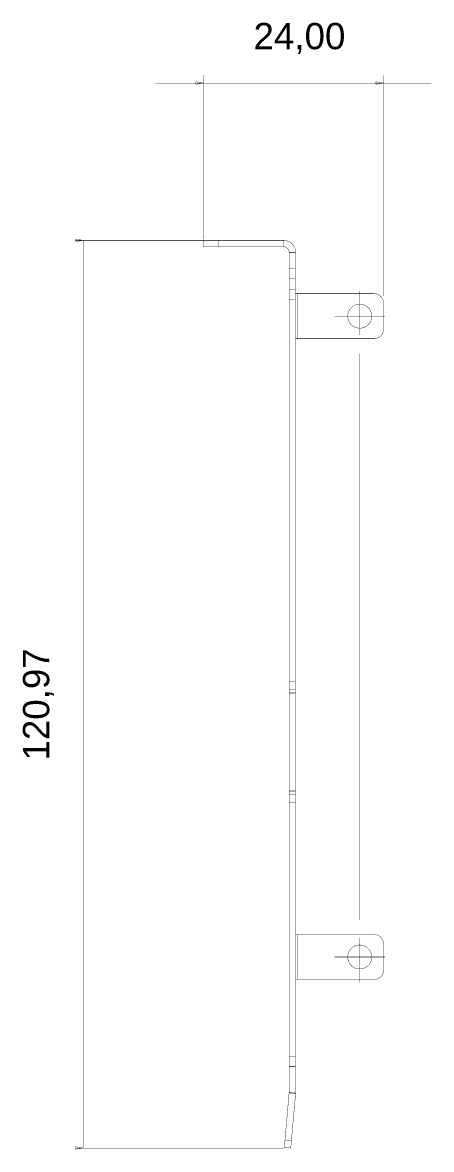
# Model space of a CAD drawing. Header units: millimetres. Extents: x 178 to 562, y 241 to 450.
# Drawn here: x 310.8 to 365.3, y 255.5 to 405.7 of the extents above; entities that cross this region are included whole.
import ezdxf

# ---------------------------------------------------------------- set-up
doc = ezdxf.new("R2010")
doc.units = ezdxf.units.MM
doc.layers.add('Mechanical1', color=6, linetype='Continuous')
doc.styles.add('Arial', font='arial.ttf', dxfattribs={"height": 0.2})

msp = doc.modelspace()

# ---------------------------------------------------------------- linework, layer by layer
at = {"layer": 'Mechanical1', "const_width": 0.05}
for points in [[(334.91, 376.78), (334.91, 398.6)], [(358.91, 369.26), (358.91, 398.6)], [(328.56, 397.6), (334.91, 397.6)], [(333.91, 397.43), (333.91, 397.77)], [(333.91, 397.77), (334.91, 397.6)], [(333.91, 397.6), (334.91, 397.6)], [(333.91, 397.43), (334.91, 397.6)], [(334.91, 397.6), (358.91, 397.6)], [(357.91, 397.43), (357.91, 397.77)], [(357.91, 397.77), (358.91, 397.6)], [(357.91, 397.6), (358.91, 397.6)], [(357.91, 397.43), (358.91, 397.6)], [(358.91, 397.6), (365.26, 397.6)], [(317.91, 376.47), (317.91, 376.81)], [(317.91, 376.81), (318.91, 376.64)], [(317.91, 376.64), (335.91, 376.64)], [(317.91, 376.64), (318.91, 376.64)], [(317.91, 376.47), (318.91, 376.64)], [(318.91, 255.67), (318.91, 376.64)], [(334.91, 376.64), (336.91, 376.64)], [(334.91, 375.78), (334.91, 376.64)], [(334.91, 375.78), (336.91, 375.78)], [(336.91, 376.64), (345.61, 376.64)], [(336.91, 375.78), (336.91, 376.64)], [(336.91, 375.78), (345.61, 375.78)], [(345.61, 375.78), (345.61, 376.64)], [(346.34, 372.91), (346.34, 375.04)], [(346.34, 375.04), (347.2, 375.04)], [(347.2, 372.91), (347.2, 375.04)], [(346.34, 371.49), (346.34, 372.91)], [(346.34, 372.91), (347.2, 372.91)], [(347.2, 371.49), (347.2, 372.91)], [(346.34, 370.14), (346.34, 371.49)], [(346.34, 371.49), (347.2, 371.49)], [(347.2, 370.14), (347.2, 371.49)], [(346.34, 368.72), (346.34, 370.14)], [(346.34, 370.14), (347.2, 370.14)], [(347.2, 368.72), (347.2, 370.14)], [(347.2, 369.53), (347.45, 369.53)], [(347.45, 369.53), (357.64, 369.53)], [(347.45, 363.53), (347.45, 369.53)], [(355.74, 369.03), (355.74, 369.88)], [(346.34, 317.81), (346.34, 368.72)], [(346.34, 368.72), (347.2, 368.72)], [(347.2, 317.81), (347.2, 368.72)], [(355.74, 366.53), (355.74, 369.03)], [(358.91, 364.8), (358.91, 368.26)], [(352.39, 366.53), (353.24, 366.53)], [(353.24, 366.53), (355.74, 366.53)], [(355.74, 366.53), (358.24, 366.53)], [(355.74, 364.03), (355.74, 366.53)], [(358.24, 366.53), (359.09, 366.53)], [(347.2, 363.53), (347.45, 363.53)], [(347.45, 363.53), (357.64, 363.53)], [(355.74, 286.13), (355.74, 361.53)], [(346.34, 316.81), (346.34, 317.81)], [(346.34, 317.81), (347.2, 317.81)], [(347.2, 316.81), (347.2, 317.81)], [(346.34, 316.31), (346.34, 316.81)], [(346.34, 316.81), (347.2, 316.81)], [(346.34, 303.25), (346.34, 316.31)], [(346.34, 316.31), (347.2, 316.31)], [(347.2, 316.31), (347.2, 316.81)], [(347.2, 303.25), (347.2, 316.31)], [(346.34, 302.75), (346.34, 303.25)], [(346.34, 303.25), (347.2, 303.25)], [(346.34, 301.75), (346.34, 302.75)], [(346.34, 302.75), (347.2, 302.75)], [(347.2, 302.75), (347.2, 303.25)], [(347.2, 301.75), (347.2, 302.75)], [(346.34, 267.93), (346.34, 301.75)], [(346.34, 301.75), (347.2, 301.75)], [(347.2, 267.93), (347.2, 301.75)], [(347.2, 284.13), (347.45, 284.13)], [(347.45, 284.13), (357.64, 284.13)], [(347.45, 278.13), (347.45, 284.13)], [(355.74, 281.13), (355.74, 283.63)], [(358.91, 279.4), (358.91, 282.86)], [(352.39, 281.13), (353.24, 281.13)], [(353.24, 281.13), (355.74, 281.13)], [(355.74, 281.13), (358.24, 281.13)], [(355.74, 278.63), (355.74, 281.13)], [(358.24, 281.13), (359.09, 281.13)], [(347.2, 278.13), (347.45, 278.13)], [(347.45, 278.13), (357.64, 278.13)], [(355.74, 277.78), (355.74, 278.63)], [(346.34, 267.93), (347.2, 267.93)], [(346.34, 266.51), (346.34, 267.93)], [(347.2, 266.51), (347.2, 267.93)], [(346.34, 263.08), (346.34, 266.51)], [(346.34, 266.51), (347.2, 266.51)], [(347.2, 263.08), (347.2, 266.51)], [(345.79, 256.74), (346.34, 263.02)], [(346.34, 263.08), (347.2, 263.08)], [(346.34, 263.02), (347.2, 262.96)], [(346.34, 263.02), (347.2, 262.94)], [(346.65, 256.67), (347.2, 262.94)], [(317.91, 255.5), (317.91, 255.84)], [(317.91, 255.84), (318.91, 255.67)], [(317.91, 255.67), (345.56, 255.67)], [(317.91, 255.67), (318.91, 255.67)], [(317.91, 255.5), (318.91, 255.67)], [(345.7, 255.74), (345.79, 256.74)], [(345.7, 255.74), (346.56, 255.67)], [(345.79, 256.74), (346.65, 256.67)], [(346.56, 255.67), (346.65, 256.67)]]:
    msp.add_lwpolyline(points, dxfattribs=at)
at = {"layer": 'Mechanical1'}
for points, const_width in [([(334.9, 398.6, 1), (334.93, 398.6, 1)], 0.025), ([(358.9, 398.6, 1), (358.93, 398.6, 1)], 0.025), ([(328.55, 397.6, 1), (328.58, 397.6, 1)], 0.025), ([(333.9, 397.77, 1), (333.93, 397.77, 1)], 0.025), ([(333.9, 397.77, 1), (333.93, 397.77, 1)], 0.025), ([(333.9, 397.6, 1), (333.93, 397.6, 1)], 0.025), ([(333.9, 397.43, 1), (333.93, 397.43, 1)], 0.025), ([(333.9, 397.43, 1), (333.93, 397.43, 1)], 0.025), ([(334.9, 397.6, 1), (334.93, 397.6, 1)], 0.025), ([(334.9, 397.6, 1), (334.93, 397.6, 1)], 0.025), ([(334.9, 397.6, 1), (334.93, 397.6, 1)], 0.025), ([(334.9, 397.6, 1), (334.93, 397.6, 1)], 0.025), ([(334.9, 397.6, 1), (334.93, 397.6, 1)], 0.025), ([(357.9, 397.77, 1), (357.93, 397.77, 1)], 0.025), ([(357.9, 397.77, 1), (357.93, 397.77, 1)], 0.025), ([(357.9, 397.6, 1), (357.93, 397.6, 1)], 0.025), ([(357.9, 397.43, 1), (357.93, 397.43, 1)], 0.025), ([(357.9, 397.43, 1), (357.93, 397.43, 1)], 0.025), ([(358.9, 397.6, 1), (358.93, 397.6, 1)], 0.025), ([(358.9, 397.6, 1), (358.93, 397.6, 1)], 0.025), ([(358.9, 397.6, 1), (358.93, 397.6, 1)], 0.025), ([(358.9, 397.6, 1), (358.93, 397.6, 1)], 0.025), ([(358.9, 397.6, 1), (358.93, 397.6, 1)], 0.025), ([(365.25, 397.6, 1), (365.28, 397.6, 1)], 0.025), ([(317.9, 376.81, 1), (317.93, 376.81, 1)], 0.025), ([(317.9, 376.81, 1), (317.93, 376.81, 1)], 0.025), ([(317.9, 376.64, 1), (317.93, 376.64, 1)], 0.025), ([(317.9, 376.64, 1), (317.93, 376.64, 1)], 0.025), ([(317.9, 376.47, 1), (317.93, 376.47, 1)], 0.025), ([(317.9, 376.47, 1), (317.93, 376.47, 1)], 0.025), ([(318.9, 376.64, 1), (318.93, 376.64, 1)], 0.025), ([(318.9, 376.64, 1), (318.93, 376.64, 1)], 0.025), ([(318.9, 376.64, 1), (318.93, 376.64, 1)], 0.025), ([(318.9, 376.64, 1), (318.93, 376.64, 1)], 0.025), ([(334.9, 376.78, 1), (334.93, 376.78, 1)], 0.025), ([(334.9, 376.64, 1), (334.93, 376.64, 1)], 0.025), ([(334.9, 376.64, 1), (334.93, 376.64, 1)], 0.025), ([(334.9, 375.78, 1), (334.93, 375.78, 1)], 0.025), ([(334.9, 375.78, 1), (334.93, 375.78, 1)], 0.025), ([(335.9, 376.64, 1), (335.93, 376.64, 1)], 0.025), ([(336.9, 376.64, 1), (336.93, 376.64, 1)], 0.025), ([(336.9, 376.64, 1), (336.93, 376.64, 1)], 0.025), ([(336.9, 376.64, 1), (336.93, 376.64, 1)], 0.025), ([(336.9, 375.78, 1), (336.93, 375.78, 1)], 0.025), ([(336.9, 375.78, 1), (336.93, 375.78, 1)], 0.025), ([(336.9, 375.78, 1), (336.93, 375.78, 1)], 0.025), ([(345.59, 376.64, 1), (345.62, 376.64, 1)], 0.025), ([(345.59, 376.64, 1), (345.62, 376.64, 1)], 0.025), ([(345.59, 376.64, 1), (345.62, 376.64, 1)], 0.025), ([(345.59, 375.78, 1), (345.62, 375.78, 1)], 0.025), ([(345.59, 375.78, 1), (345.62, 375.78, 1)], 0.025), ([(345.59, 375.78, 1), (345.62, 375.78, 1)], 0.025), ([(346.33, 375.04, 1), (346.36, 375.04, 1)], 0.025), ([(346.33, 375.04, 1), (346.36, 375.04, 1)], 0.025), ([(346.33, 375.04, 1), (346.36, 375.04, 1)], 0.025), ([(347.19, 375.04, 1), (347.22, 375.04, 1)], 0.025), ([(347.19, 375.04, 1), (347.22, 375.04, 1)], 0.025), ([(347.19, 375.04, 1), (347.22, 375.04, 1)], 0.025), ([(346.33, 372.91, 1), (346.36, 372.91, 1)], 0.025), ([(346.33, 372.91, 1), (346.36, 372.91, 1)], 0.025), ([(346.33, 372.91, 1), (346.36, 372.91, 1)], 0.025), ([(347.19, 372.91, 1), (347.22, 372.91, 1)], 0.025), ([(347.19, 372.91, 1), (347.22, 372.91, 1)], 0.025), ([(347.19, 372.91, 1), (347.22, 372.91, 1)], 0.025), ([(346.33, 371.49, 1), (346.36, 371.49, 1)], 0.025), ([(346.33, 371.49, 1), (346.36, 371.49, 1)], 0.025), ([(346.33, 371.49, 1), (346.36, 371.49, 1)], 0.025), ([(347.19, 371.49, 1), (347.22, 371.49, 1)], 0.025), ([(347.19, 371.49, 1), (347.22, 371.49, 1)], 0.025), ([(347.19, 371.49, 1), (347.22, 371.49, 1)], 0.025), ([(346.33, 370.14, 1), (346.36, 370.14, 1)], 0.025), ([(346.33, 370.14, 1), (346.36, 370.14, 1)], 0.025), ([(346.33, 370.14, 1), (346.36, 370.14, 1)], 0.025), ([(347.19, 370.14, 1), (347.22, 370.14, 1)], 0.025), ([(347.19, 370.14, 1), (347.22, 370.14, 1)], 0.025), ([(347.19, 370.14, 1), (347.22, 370.14, 1)], 0.025), ([(347.19, 369.53, 1), (347.22, 369.53, 1)], 0.025), ([(347.44, 369.53, 1), (347.47, 369.53, 1)], 0.025), ([(347.44, 369.53, 1), (347.47, 369.53, 1)], 0.025), ([(347.44, 369.53, 1), (347.47, 369.53, 1)], 0.025), ([(355.73, 369.88, 1), (355.76, 369.88, 1)], 0.025), ([(357.63, 369.53, 1), (357.66, 369.53, 1)], 0.025), ([(357.63, 369.53, 1), (357.66, 369.53, 1)], 0.025), ([(346.33, 368.72, 1), (346.36, 368.72, 1)], 0.025), ([(346.33, 368.72, 1), (346.36, 368.72, 1)], 0.025), ([(346.33, 368.72, 1), (346.36, 368.72, 1)], 0.025), ([(347.19, 368.72, 1), (347.22, 368.72, 1)], 0.025), ([(347.19, 368.72, 1), (347.22, 368.72, 1)], 0.025), ([(347.19, 368.72, 1), (347.22, 368.72, 1)], 0.025), ([(357.34, 366.53, 1), (354.14, 366.53, 1)], 0.05), ([(355.73, 369.03, 1), (355.76, 369.03, 1)], 0.025), ([(355.73, 369.03, 1), (355.76, 369.03, 1)], 0.025), ([(358.9, 369.26, 1), (358.93, 369.26, 1)], 0.025), ([(358.9, 368.26, 1), (358.93, 368.26, 1)], 0.025), ([(358.9, 368.26, 1), (358.93, 368.26, 1)], 0.025), ([(352.38, 366.53, 1), (352.41, 366.53, 1)], 0.025), ([(353.23, 366.53, 1), (353.26, 366.53, 1)], 0.025), ([(353.23, 366.53, 1), (353.26, 366.53, 1)], 0.025), ([(354.13, 366.53, 1), (354.16, 366.53, 1)], 0.025), ([(355.73, 366.53, 1), (355.76, 366.53, 1)], 0.025), ([(355.73, 366.53, 1), (355.76, 366.53, 1)], 0.025), ([(355.73, 366.53, 1), (355.76, 366.53, 1)], 0.025), ([(355.73, 366.53, 1), (355.76, 366.53, 1)], 0.025), ([(357.33, 366.53, 1), (357.36, 366.53, 1)], 0.025), ([(358.23, 366.53, 1), (358.26, 366.53, 1)], 0.025), ([(358.23, 366.53, 1), (358.26, 366.53, 1)], 0.025), ([(359.08, 366.53, 1), (359.11, 366.53, 1)], 0.025), ([(347.19, 363.53, 1), (347.22, 363.53, 1)], 0.025), ([(347.44, 363.53, 1), (347.47, 363.53, 1)], 0.025), ([(347.44, 363.53, 1), (347.47, 363.53, 1)], 0.025), ([(347.44, 363.53, 1), (347.47, 363.53, 1)], 0.025), ([(355.73, 364.03, 1), (355.76, 364.03, 1)], 0.025), ([(357.63, 363.53, 1), (357.66, 363.53, 1)], 0.025), ([(357.63, 363.53, 1), (357.66, 363.53, 1)], 0.025), ([(358.9, 364.8, 1), (358.93, 364.8, 1)], 0.025), ([(358.9, 364.8, 1), (358.93, 364.8, 1)], 0.025), ([(355.73, 361.53, 1), (355.76, 361.53, 1)], 0.025), ([(346.33, 317.81, 1), (346.36, 317.81, 1)], 0.025), ([(346.33, 317.81, 1), (346.36, 317.81, 1)], 0.025), ([(346.33, 317.81, 1), (346.36, 317.81, 1)], 0.025), ([(347.19, 317.81, 1), (347.22, 317.81, 1)], 0.025), ([(347.19, 317.81, 1), (347.22, 317.81, 1)], 0.025), ([(347.19, 317.81, 1), (347.22, 317.81, 1)], 0.025), ([(346.33, 316.81, 1), (346.36, 316.81, 1)], 0.025), ([(346.33, 316.81, 1), (346.36, 316.81, 1)], 0.025), ([(346.33, 316.81, 1), (346.36, 316.81, 1)], 0.025), ([(346.33, 316.31, 1), (346.36, 316.31, 1)], 0.025), ([(346.33, 316.31, 1), (346.36, 316.31, 1)], 0.025), ([(346.33, 316.31, 1), (346.36, 316.31, 1)], 0.025), ([(347.19, 316.81, 1), (347.22, 316.81, 1)], 0.025), ([(347.19, 316.81, 1), (347.22, 316.81, 1)], 0.025), ([(347.19, 316.81, 1), (347.22, 316.81, 1)], 0.025), ([(347.19, 316.31, 1), (347.22, 316.31, 1)], 0.025), ([(347.19, 316.31, 1), (347.22, 316.31, 1)], 0.025), ([(347.19, 316.31, 1), (347.22, 316.31, 1)], 0.025), ([(346.33, 303.25, 1), (346.36, 303.25, 1)], 0.025), ([(346.33, 303.25, 1), (346.36, 303.25, 1)], 0.025), ([(346.33, 303.25, 1), (346.36, 303.25, 1)], 0.025), ([(346.33, 302.75, 1), (346.36, 302.75, 1)], 0.025), ([(346.33, 302.75, 1), (346.36, 302.75, 1)], 0.025), ([(346.33, 302.75, 1), (346.36, 302.75, 1)], 0.025), ([(347.19, 303.25, 1), (347.22, 303.25, 1)], 0.025), ([(347.19, 303.25, 1), (347.22, 303.25, 1)], 0.025), ([(347.19, 303.25, 1), (347.22, 303.25, 1)], 0.025), ([(347.19, 302.75, 1), (347.22, 302.75, 1)], 0.025), ([(347.19, 302.75, 1), (347.22, 302.75, 1)], 0.025), ([(347.19, 302.75, 1), (347.22, 302.75, 1)], 0.025), ([(346.33, 301.75, 1), (346.36, 301.75, 1)], 0.025), ([(346.33, 301.75, 1), (346.36, 301.75, 1)], 0.025), ([(346.33, 301.75, 1), (346.36, 301.75, 1)], 0.025), ([(347.19, 301.75, 1), (347.22, 301.75, 1)], 0.025), ([(347.19, 301.75, 1), (347.22, 301.75, 1)], 0.025), ([(347.19, 301.75, 1), (347.22, 301.75, 1)], 0.025), ([(355.73, 286.13, 1), (355.76, 286.13, 1)], 0.025), ([(347.19, 284.13, 1), (347.22, 284.13, 1)], 0.025), ([(347.44, 284.13, 1), (347.47, 284.13, 1)], 0.025), ([(347.44, 284.13, 1), (347.47, 284.13, 1)], 0.025), ([(347.44, 284.13, 1), (347.47, 284.13, 1)], 0.025), ([(357.63, 284.13, 1), (357.66, 284.13, 1)], 0.025), ([(357.63, 284.13, 1), (357.66, 284.13, 1)], 0.025), ([(357.34, 281.13, 1), (354.14, 281.13, 1)], 0.05), ([(355.73, 283.63, 1), (355.76, 283.63, 1)], 0.025), ([(358.9, 282.86, 1), (358.93, 282.86, 1)], 0.025), ([(358.9, 282.86, 1), (358.93, 282.86, 1)], 0.025), ([(352.38, 281.13, 1), (352.41, 281.13, 1)], 0.025), ([(353.23, 281.13, 1), (353.26, 281.13, 1)], 0.025), ([(353.23, 281.13, 1), (353.26, 281.13, 1)], 0.025), ([(354.13, 281.13, 1), (354.16, 281.13, 1)], 0.025), ([(355.73, 281.13, 1), (355.76, 281.13, 1)], 0.025), ([(355.73, 281.13, 1), (355.76, 281.13, 1)], 0.025), ([(355.73, 281.13, 1), (355.76, 281.13, 1)], 0.025), ([(355.73, 281.13, 1), (355.76, 281.13, 1)], 0.025), ([(357.33, 281.13, 1), (357.36, 281.13, 1)], 0.025), ([(358.23, 281.13, 1), (358.26, 281.13, 1)], 0.025), ([(358.23, 281.13, 1), (358.26, 281.13, 1)], 0.025), ([(359.08, 281.13, 1), (359.11, 281.13, 1)], 0.025), ([(358.9, 279.4, 1), (358.93, 279.4, 1)], 0.025), ([(358.9, 279.4, 1), (358.93, 279.4, 1)], 0.025), ([(347.19, 278.13, 1), (347.22, 278.13, 1)], 0.025), ([(347.44, 278.13, 1), (347.47, 278.13, 1)], 0.025), ([(347.44, 278.13, 1), (347.47, 278.13, 1)], 0.025), ([(347.44, 278.13, 1), (347.47, 278.13, 1)], 0.025), ([(355.73, 278.63, 1), (355.76, 278.63, 1)], 0.025), ([(355.73, 278.63, 1), (355.76, 278.63, 1)], 0.025), ([(357.63, 278.13, 1), (357.66, 278.13, 1)], 0.025), ([(357.63, 278.13, 1), (357.66, 278.13, 1)], 0.025), ([(355.73, 277.78, 1), (355.76, 277.78, 1)], 0.025), ([(346.33, 267.93, 1), (346.36, 267.93, 1)], 0.025), ([(346.33, 267.93, 1), (346.36, 267.93, 1)], 0.025), ([(346.33, 267.93, 1), (346.36, 267.93, 1)], 0.025), ([(347.19, 267.93, 1), (347.22, 267.93, 1)], 0.025), ([(347.19, 267.93, 1), (347.22, 267.93, 1)], 0.025), ([(347.19, 267.93, 1), (347.22, 267.93, 1)], 0.025), ([(346.33, 266.51, 1), (346.36, 266.51, 1)], 0.025), ([(346.33, 266.51, 1), (346.36, 266.51, 1)], 0.025), ([(346.33, 266.51, 1), (346.36, 266.51, 1)], 0.025), ([(347.19, 266.51, 1), (347.22, 266.51, 1)], 0.025), ([(347.19, 266.51, 1), (347.22, 266.51, 1)], 0.025), ([(347.19, 266.51, 1), (347.22, 266.51, 1)], 0.025), ([(346.33, 263.08, 1), (346.36, 263.08, 1)], 0.025), ([(346.33, 263.08, 1), (346.36, 263.08, 1)], 0.025), ([(346.33, 263.08, 1), (346.36, 263.08, 1)], 0.025), ([(346.33, 263.02, 1), (346.35, 263.02, 1)], 0.025), ([(346.33, 263.02, 1), (346.35, 263.02, 1)], 0.025), ([(346.33, 263.02, 1), (346.35, 263.02, 1)], 0.025), ([(346.33, 263.02, 1), (346.35, 263.02, 1)], 0.025), ([(346.33, 263.02, 1), (346.35, 263.02, 1)], 0.025), ([(346.33, 263.02, 1), (346.35, 263.02, 1)], 0.025), ([(347.19, 262.96, 1), (347.21, 262.96, 1)], 0.025), ([(347.19, 262.96, 1), (347.21, 262.96, 1)], 0.025), ([(347.19, 262.96, 1), (347.21, 262.96, 1)], 0.025), ([(347.19, 262.94, 1), (347.21, 262.94, 1)], 0.025), ([(347.19, 262.94, 1), (347.21, 262.94, 1)], 0.025), ([(347.19, 262.94, 1), (347.21, 262.94, 1)], 0.025), ([(347.19, 263.08, 1), (347.22, 263.08, 1)], 0.025), ([(347.19, 263.08, 1), (347.22, 263.08, 1)], 0.025), ([(347.19, 263.08, 1), (347.22, 263.08, 1)], 0.025), ([(317.9, 255.84, 1), (317.93, 255.84, 1)], 0.025), ([(317.9, 255.84, 1), (317.93, 255.84, 1)], 0.025), ([(317.9, 255.67, 1), (317.93, 255.67, 1)], 0.025), ([(317.9, 255.67, 1), (317.93, 255.67, 1)], 0.025), ([(317.9, 255.5, 1), (317.93, 255.5, 1)], 0.025), ([(317.9, 255.5, 1), (317.93, 255.5, 1)], 0.025), ([(318.9, 255.67, 1), (318.93, 255.67, 1)], 0.025), ([(318.9, 255.67, 1), (318.93, 255.67, 1)], 0.025), ([(318.9, 255.67, 1), (318.93, 255.67, 1)], 0.025), ([(318.9, 255.67, 1), (318.93, 255.67, 1)], 0.025), ([(345.55, 255.67, 1), (345.57, 255.67, 1)], 0.025), ([(345.69, 255.74, 1), (345.72, 255.74, 1)], 0.025), ([(345.69, 255.74, 1), (345.72, 255.74, 1)], 0.025), ([(345.78, 256.74, 1), (345.8, 256.74, 1)], 0.025), ([(345.78, 256.74, 1), (345.8, 256.74, 1)], 0.025), ([(345.78, 256.74, 1), (345.8, 256.74, 1)], 0.025), ([(346.55, 255.67, 1), (346.57, 255.67, 1)], 0.025), ([(346.55, 255.67, 1), (346.57, 255.67, 1)], 0.025), ([(346.64, 256.67, 1), (346.66, 256.67, 1)], 0.025), ([(346.64, 256.67, 1), (346.66, 256.67, 1)], 0.025), ([(346.64, 256.67, 1), (346.66, 256.67, 1)], 0.025)]:
    msp.add_lwpolyline(points, format="xyb", close=True, dxfattribs=dict(at, const_width=const_width))
at = {"layer": 'Mechanical1', "const_width": 0.05}
for points in [[(345.61, 376.64, -0.414214), (347.2, 375.04)], [(345.61, 375.78, -0.414214), (346.34, 375.04)], [(357.64, 369.53, -0.414214), (358.91, 368.26)], [(358.91, 364.8, -0.414214), (357.64, 363.53)], [(357.64, 284.13, -0.414214), (358.91, 282.86)], [(358.91, 279.4, -0.414214), (357.64, 278.13)], [(346.34, 263.08, -0.01948), (346.34, 263.02)], [(346.34, 263.02, -0.002336), (346.34, 263.02)], [(347.2, 263.08, -0.01948), (347.2, 262.96)], [(347.2, 262.96, -0.002336), (347.2, 262.94)]]:
    msp.add_lwpolyline(points, format="xyb", dxfattribs=at)

# ---------------------------------------------------------------- texts
at = {"layer": 'Mechanical1', "style": 'Arial'}
msp.add_text('24,00', height=3.5, dxfattribs=at).set_placement((341.6, 402.11))
msp.add_text('120,97', height=3.5, rotation=90, dxfattribs=at).set_placement((314.4, 307.31))

doc.saveas('drawing.dxf')
